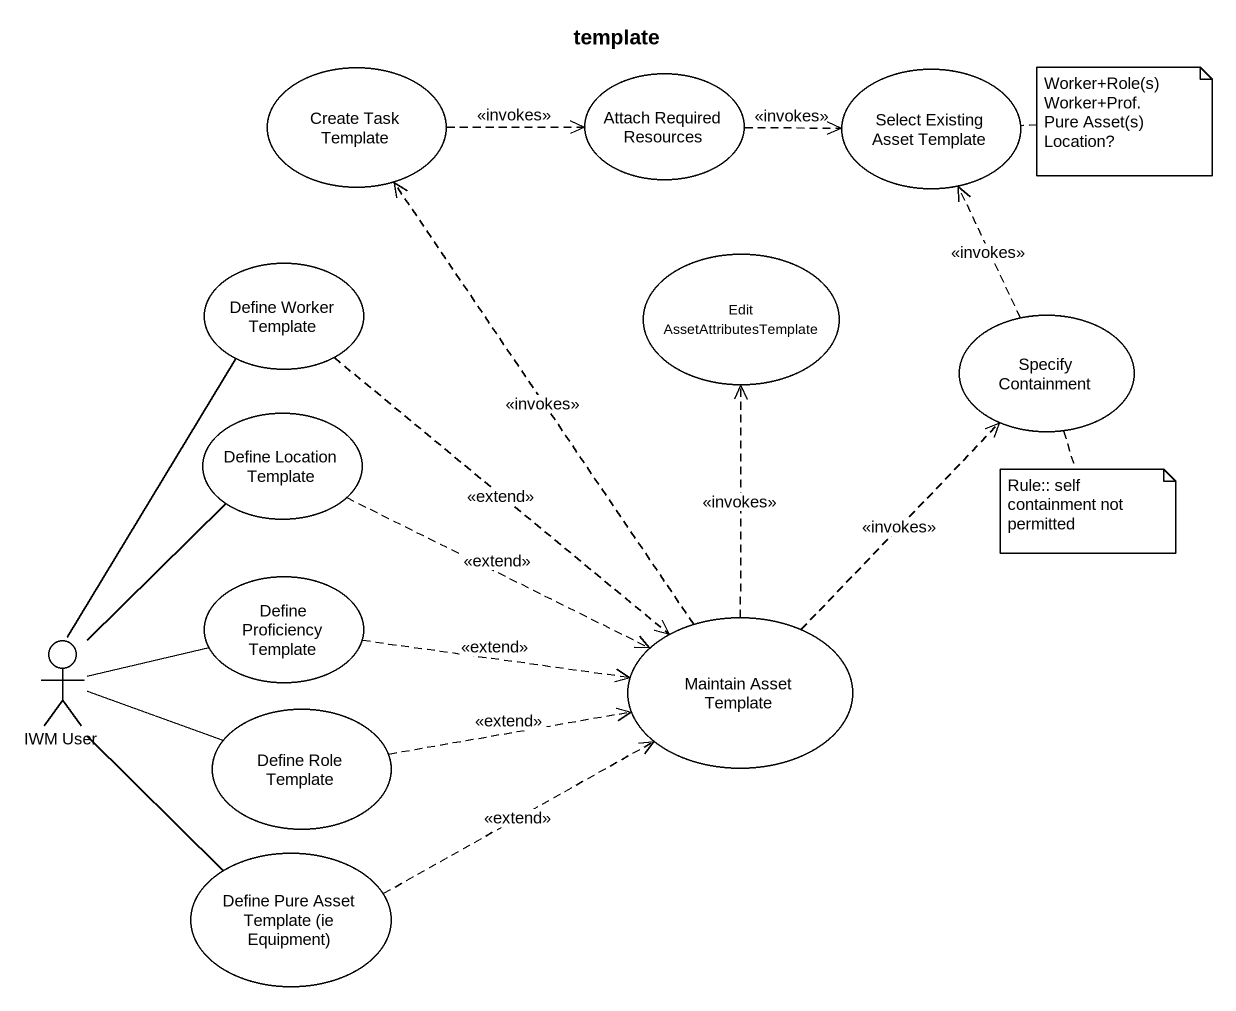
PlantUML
@startuml
title template
usecase "Create Task Template" as Create_Task_Template
usecase "Attach Required Resources" as Attach_Required_Resources
usecase "Select Existing Asset Template" as Select_Existing_Asset
usecase "Define Worker Template" as Define_Worker_Template
usecase "Edit AssetAttributesTemplate" as Edit_AssetAttributesTemplate
usecase "Specify Containment" as Specify_Containment
usecase "Define Location Template" as Define_Location_Template
usecase "Define Proficiency Template" as Define_Proficiency_Template
usecase "Maintain Asset Template" as Maintain_Asset_Template
actor "IWM User" as IWM_User
usecase "Define Role Template" as Define_Role_Template
usecase "Define Pure Asset Template (ie Equipment)" as Define_Pure_Asset_Template
Create_Task_Template .right.> Attach_Required_Resources : <<invokes>>
Attach_Required_Resources .right.> Select_Existing_Asset : <<invokes>>
Define_Worker_Template ..> Maintain_Asset_Template : <<extend>>
Specify_Containment .up.> Select_Existing_Asset : <<invokes>>
Define_Location_Template .right.> Maintain_Asset_Template : <<extend>>
Define_Proficiency_Template .right.> Maintain_Asset_Template : <<extend>>
Maintain_Asset_Template .up.> Create_Task_Template : <<invokes>>
Maintain_Asset_Template .up.> Edit_AssetAttributesTemplate : <<invokes>>
Maintain_Asset_Template .up.> Specify_Containment : <<invokes>>
IWM_User -up- Define_Worker_Template
IWM_User -up- Define_Location_Template
IWM_User -right- Define_Proficiency_Template
IWM_User -right- Define_Role_Template
IWM_User -- Define_Pure_Asset_Template
Define_Role_Template .right.> Maintain_Asset_Template : <<extend>>
Define_Pure_Asset_Template .right.> Maintain_Asset_Template : <<extend>>
note right of Select_Existing_Asset
  Worker+Role(s)
  Worker+Prof.
  Pure Asset(s)
  Location?
end note
note bottom of Specify_Containment : Rule:: self containment not permitted
@enduml
